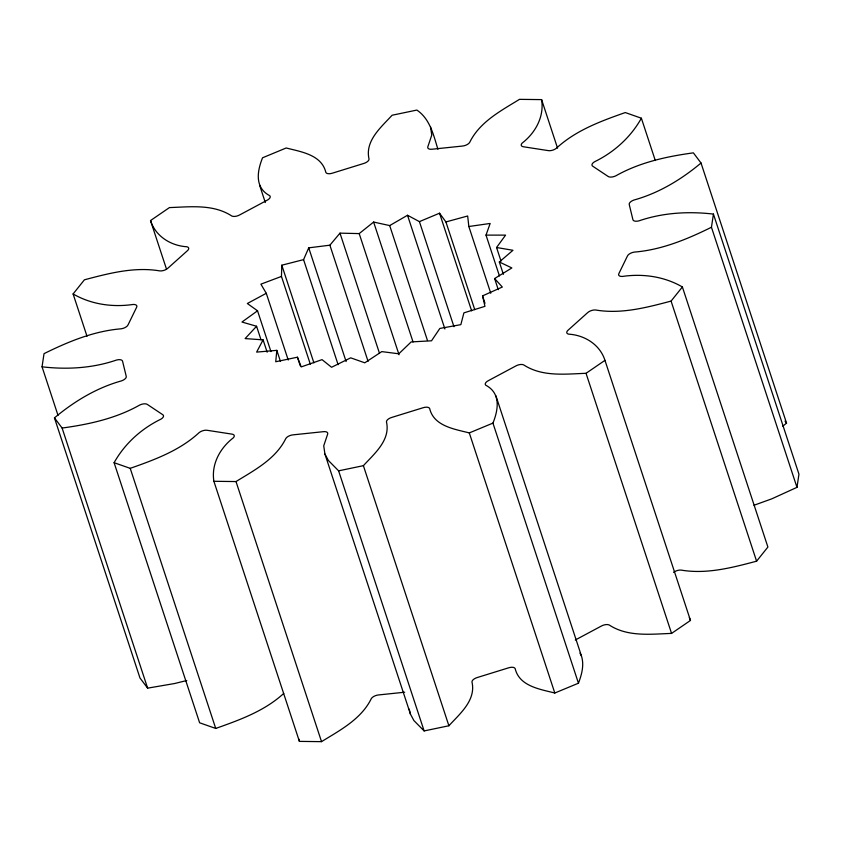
<?xml version="1.0" encoding="UTF-8"?>
<svg xmlns="http://www.w3.org/2000/svg" width="841" height="841" viewBox="0 0 841 841"><rect width="100%" height="100%" fill="white"/><g stroke="black" fill="none" stroke-linecap="round" stroke-linejoin="round"><path stroke-width="1.26" d="M310.318 364.185L281.462 276.426L281.798 265.209L303.569 259.638L308.721 247.843L329.882 245.194L339.985 233.146L359.202 233.598L373.625 222.056L389.688 225.577L407.517 215.264L419.417 221.625L453.961 326.697M270.949 351.591L257.535 310.802L241.966 322.04L256.568 326.255L245.13 338.587L263.096 339.859L256.631 352.106L276.826 350.361L275.732 361.746L297.441 357.204L301.246 366.918L322.04 359.633L331.564 367.275L350.686 357.835L364.784 362.807L381.772 351.612L398.813 353.798L411.175 341.919L431.517 340.805L439.843 328.442L460.847 324.647L463.906 312.863L484.952 306.345L482.555 295.874L502.319 287.044L494.613 278.55L511.854 267.953L499.323 261.971L512.968 250.282L496.558 247.506L505.578 235.123L486.014 235.112L499.428 275.901M58.008 415.349L42.05 366.813L44.026 353.651C68.342 341.635 93.929 331.018 121.251 328.799A6.097 2.88 -18.2 0 0 128.126 324.721L136.526 307.47A6.097 2.88 -18.2 0 0 133.099 304.463C112.578 307.47 91.164 304.421 73.104 293.951L84.405 279.811C108.931 273.325 134.413 266.576 159.937 270.918A6.097 2.88 -18.2 0 0 168.063 268.048L187.175 250.923A6.097 2.88 -18.2 0 0 186.891 246.76C170.849 245.803 155.511 236.3 150.528 220.552L169.44 207.59C190.287 206.865 213.362 203.921 231.79 216.011A6.097 2.88 -18.2 0 0 239.927 214.791L266.828 200.4A6.097 2.88 -18.2 0 0 269.74 195.711C254.476 187.659 257.125 171.238 262.55 157.793L286.192 147.984C301.025 151.8 321.672 154.712 325.856 172.437A6.097 2.88 -18.2 0 0 332.763 173.057L363.365 163.585A6.097 2.88 -18.2 0 0 369.031 159.086C364.773 140.794 381.12 127.243 392.106 115.238L416.873 110.066C430.066 118.97 433.504 135.044 437.919 149.256M753.999 505.262L771.712 498.871L796.974 487.349L711.454 227.249L713.431 214.087C688.453 211.175 662.845 212.668 638.929 220.868A6.097 2.88 -18.2 0 1 632.874 219.49L629.289 204.731A6.097 2.88 -18.2 0 1 633.872 200.053C658.839 193.136 681.273 179.532 701.026 163.028L693.373 152.852C666.535 156.51 639.517 162.408 615.717 175.895A6.097 2.88 -18.2 0 1 607.959 176.337L592.926 166.329A6.097 2.88 -18.2 0 1 594.524 161.777C614.067 152.263 630.761 137.251 641.378 118.213L625.273 112.557C600.8 121.167 575.622 130.397 556.269 148.363A6.097 2.88 -18.2 0 1 547.985 150.571L523.806 146.828A6.097 2.88 -18.2 0 1 522.166 143.086C535.423 132.899 544.379 116.615 541.604 99.616L519.475 99.354C500.847 110.844 479.685 121.892 469.646 142.455A6.097 2.88 -18.2 0 1 462.098 146.092L432.453 149.183A6.097 2.88 -18.2 0 1 427.817 146.828L431.759 135.086L430.55 126.854M796.974 487.349L798.95 474.187L713.431 214.087M486.014 235.112L490.156 223.454L468.836 226.513L467.67 215.99L445.919 221.94L439.538 213.204L419.417 221.625M42.05 366.813C67.028 369.725 92.636 368.242 116.552 360.032A6.097 2.88 -18.2 0 1 122.607 361.42L126.192 376.169A6.097 2.88 -18.2 0 1 121.609 380.847C96.652 387.775 74.218 401.378 54.455 417.872L62.108 428.048C88.957 424.39 115.963 418.503 139.774 405.005A6.097 2.88 -18.2 0 1 147.532 404.563L162.555 414.571A6.097 2.88 -18.2 0 1 160.967 419.133C141.414 428.637 124.72 443.659 114.103 462.697L130.218 468.342C154.691 459.743 179.858 450.503 199.212 432.547A6.097 2.88 -18.2 0 1 207.496 430.34L231.674 434.082A6.097 2.88 -18.2 0 1 233.325 437.825C220.058 448.011 211.112 464.285 213.887 481.294L236.006 481.557C254.634 470.056 275.795 459.007 285.835 438.455A6.097 2.88 -18.2 0 1 293.383 434.818L323.039 431.717A6.097 2.88 -18.2 0 1 327.664 434.082L323.732 445.825L324.931 454.045L410.45 714.146L413.898 720.558L424.127 730.934L448.894 725.762C459.88 713.757 476.227 700.206 471.969 681.914A6.097 2.88 -18.2 0 1 477.635 677.415L508.237 667.943A6.097 2.88 -18.2 0 1 515.144 668.563C519.328 686.288 539.975 689.2 554.808 693.016L578.45 683.207L492.942 423.107C498.366 409.672 501.015 393.241 485.741 385.199A6.097 2.88 -18.2 0 1 488.663 380.5L515.565 366.108A6.097 2.88 -18.2 0 1 523.701 364.899C542.13 376.989 565.194 374.045 586.04 373.309L604.963 360.358C599.98 344.6 584.632 335.096 568.59 334.15A6.097 2.88 -18.2 0 1 568.316 329.977L587.417 312.852A6.097 2.88 -18.2 0 1 595.544 309.982C621.068 314.324 646.561 307.585 671.076 301.089L682.387 286.96C664.316 276.489 642.913 273.43 622.382 276.447A6.097 2.88 -18.2 0 1 618.955 273.441L627.354 256.179A6.097 2.88 -18.2 0 1 634.23 252.1C661.562 249.893 687.15 239.275 711.454 227.249M578.45 683.207C581.72 674.608 584.39 664.937 581.415 655.885L495.906 395.785M673.567 572.385A6.097 2.88 -18.2 0 1 681.063 570.082C706.587 574.424 732.069 567.675 756.595 561.189L767.896 547.049L682.387 286.96M324.931 454.045L328.379 460.469L338.608 470.834L363.386 465.672C374.371 453.667 390.708 440.106 386.45 421.825A6.097 2.88 -18.2 0 1 392.116 417.315L422.718 407.853A6.097 2.88 -18.2 0 1 429.635 408.474C433.809 426.198 454.466 429.099 469.299 432.915L492.942 423.107M782.771 426.198L786.545 423.128L701.026 163.028M283.743 693.415C264.631 710.992 239.78 719.917 215.727 728.443L199.622 722.787L114.103 462.697M575.297 640.001L601.073 626.209A6.097 2.88 -18.2 0 1 609.21 624.989C627.638 637.079 650.713 634.135 671.56 633.41L690.472 620.448L604.963 360.358M213.887 481.294L299.396 741.384L321.525 741.646C340.153 730.156 361.315 719.108 371.354 698.545A6.097 2.88 -18.2 0 1 378.902 694.908L404.679 692.217M281.462 276.426L260.899 284.163L266.282 293.299L247.338 303.506L257.535 310.802M186.776 680.516L174.571 683.533L147.627 688.148L139.974 677.972L54.455 417.872M785.01 421.089L786.545 423.128M579.954 653.131L581.415 655.885M689.315 617.557L690.472 620.448M641.378 118.213L655.297 160.526M671.076 301.089L756.595 561.189M541.604 99.616L557.562 148.153M586.04 373.309L671.56 633.41M496.558 247.506L501.026 261.109M499.323 261.971L503.391 274.334M494.613 278.55L498.271 289.672M468.836 226.513L490.776 293.267M482.555 295.874L484.984 303.296M445.919 221.94L474.776 309.698M439.538 213.204L471.643 310.855M407.517 215.264L444.9 328.989M469.299 432.915L554.808 693.016M389.688 225.577L427.48 340.531M373.625 222.056L413.047 341.961M359.202 233.598L399.033 354.734M339.985 233.146L379.407 353.052M329.882 245.194L368.085 361.388M308.721 247.843L346.114 361.556M303.569 259.638L338.114 364.7M363.386 465.672L448.894 725.762M259.585 185.115L265.314 202.544M281.798 265.209L313.903 362.86M338.608 470.834L424.127 730.934M297.441 357.204L300.29 365.856M266.282 293.299L288.232 360.043M276.826 350.361L280.484 361.483M263.096 339.859L267.154 352.221M256.568 326.255L261.036 339.848M150.528 220.552L166.486 269.088M236.006 481.557L321.525 741.646M73.104 293.951L87.012 336.263M130.218 468.342L215.727 728.443M62.108 428.048L147.627 688.148M409.231 709.131L410.45 714.146M299.196 739.281L299.396 741.384"/></g></svg>
